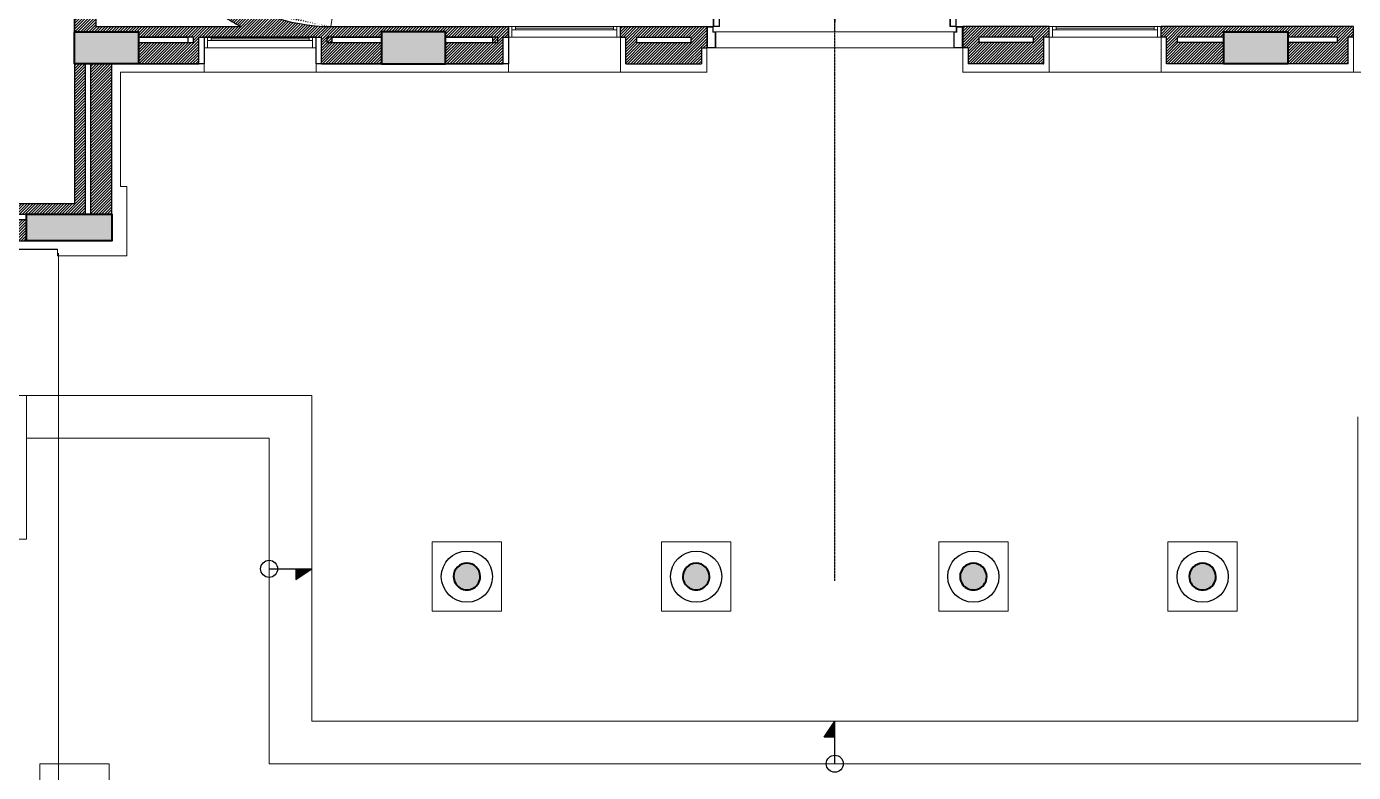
# Model space of a CAD drawing. Header units: inches. Extents: x 230831 to 416194, y 441295 to 526666.
# Drawn here: x 384414 to 396859, y 485178 to 492175 of the extents above; entities that cross this region are included whole.
import ezdxf

# ---------------------------------------------------------------- set-up
doc = ezdxf.new("R2010")
doc.units = ezdxf.units.IN
doc.header["$MEASUREMENT"] = 0
for name, pattern in [('xref grd floor$0$CENTER', [2, 1.25, -0.25, 0.25, -0.25]), ('xref grd floor$0$HIDDEN', [0.375, 0.25, -0.125]), ('xref grd floor$0$HIDDEN2', [0.1875, 0.125, -0.0625]), ('xref grd floor$0$XREF-V2-GF_COLS$0$XREF-V-COLS-GF$0$CENTER2', [1.125, 0.75, -0.125, 0.125, -0.125])]:
    doc.linetypes.add(name, pattern=pattern)
for name, color, linetype, lineweight in [('1', 1, 'Continuous', 50), ('xref grd floor$0$A-DOOR', 134, 'Continuous', 18), ('xref grd floor$0$A-FLOR-HIDN', 252, 'xref grd floor$0$HIDDEN', 0), ('xref grd floor$0$A-FLOR-HRAL', 4, 'Continuous', 18), ('xref grd floor$0$A-FLOR-STRS', 2, 'Continuous', 18), ('xref grd floor$0$A-GLAZ', 134, 'Continuous', 18), ('xref grd floor$0$A-WALL-TILE', 8, 'Continuous', 9), ('xref grd floor$0$XREF-V2-GF_COLS$0$A-COLS', 5, 'Continuous', 40), ('xref grd floor$0$XREF-V2-GF_COLS$0$A-COLS-PATT', 253, 'Continuous', 20)]:
    doc.layers.add(name, color=color, linetype=linetype, lineweight=lineweight)
for name, color, linetype in [('xref grd floor$0$A-ANNO-ARRW', 1, 'Continuous'), ('xref grd floor$0$A-WALL', 7, 'Continuous'), ('xref grd floor$0$CQ Wall hatch_CHB', 8, 'Continuous')]:
    doc.layers.add(name, color=color, linetype=linetype)
pattern_1 = [(45, (20869.716, 76050.643), (-13.258252, 13.258252), [])]

# ---------------------------------------------------------------- blocks, each defined once
blk = doc.blocks.new('*U49')
for p, q in [((-900, 1150), (-950, 1150)), ((-950, 1150), (-900, 1150)), ((-950, 200), (-950, 1150)), ((-904, 1146), (-946, 1146)), ((-946, 204), (-946, 1146)), ((-904, 1146), (-904, 204)), ((-900, 1150), (-900, 200)), ((900, 1150), (950, 1150)), ((950, 1150), (900, 1150)), ((900, 1150), (900, 200)), ((904, 1146), (946, 1146)), ((904, 1146), (904, 204)), ((946, 204), (946, 1146)), ((950, 200), (950, 1150)), ((-973, 1128), (-973, 1048)), ((-969, 1108), (-969, 1068)), ((-969, 1108), (-959, 1108)), ((-969, 1068), (-959, 1068)), ((-959, 1108), (-959, 1068)), ((-955, 1108), (-950, 1108)), ((-955, 1108), (-955, 1068)), ((-955, 1068), (-950, 1068)), ((-895, 1108), (-900, 1108)), ((-895, 1068), (-900, 1068)), ((-895, 1108), (-895, 1068)), ((-881, 1108), (-891, 1108)), ((-891, 1108), (-891, 1068)), ((-881, 1068), (-891, 1068)), ((-881, 1108), (-881, 1068)), ((-877, 1128), (-877, 1048)), ((877, 1128), (877, 1048)), ((881, 1108), (891, 1108)), ((881, 1108), (881, 1068)), ((881, 1068), (891, 1068)), ((891, 1108), (891, 1068)), ((895, 1108), (900, 1108)), ((895, 1108), (895, 1068)), ((895, 1068), (900, 1068)), ((955, 1108), (950, 1108)), ((955, 1068), (950, 1068)), ((955, 1108), (955, 1068)), ((959, 1108), (959, 1068)), ((969, 1108), (959, 1108)), ((969, 1068), (959, 1068)), ((969, 1108), (969, 1068)), ((973, 1128), (973, 1048)), ((-904, 1026), (-946, 1026)), ((904, 1026), (946, 1026)), ((-900, 200), (-950, 200)), ((900, 200), (950, 200))]:
    blk.add_line(p, q)
at = {"color": 253, "linetype": 'xref grd floor$0$HIDDEN2'}
for p, q in [((930, 160), (-930, 160)), ((-930, 33), (930, 33))]:
    blk.add_line(p, q, dxfattribs=at)
at = {"flags": 128}
for points in [[(-946, 1026), (-904, 1026), (-904, 1146), (-946, 1146)], [(946, 1026), (904, 1026), (904, 1146), (946, 1146)], [(-946, 204), (-904, 204), (-904, 324), (-946, 324)], [(946, 204), (904, 204), (904, 324), (946, 324)]]:
    blk.add_lwpolyline(points, close=True, dxfattribs=at)
for points in [[(-988, 1120), (-988, 1056)], [(-978, 1126), (-978, 1049)], [(-872, 1126), (-872, 1049)], [(-862, 1120), (-862, 1056)], [(862, 1120), (862, 1056)], [(872, 1126), (872, 1049)], [(978, 1126), (978, 1049)], [(988, 1120), (988, 1056)]]:
    blk.add_lwpolyline(points)
for points in [[(-973, 1128), (-973, 1048, -2.191511)], [(-877, 1128), (-877, 1048, 2.191511)], [(877, 1128), (877, 1048, -2.191511)], [(973, 1128), (973, 1048, 2.191511)]]:
    blk.add_lwpolyline(points, format="xyb")
for points in [[(-1000, 200), (-950, 200), (-950, 160), (-930, 160), (-930, 33), (-1000, 33)], [(-996, 196), (-954, 196), (-954, 156), (-934, 156), (-934, 37), (-996, 37)], [(1000, 200), (950, 200), (950, 160), (930, 160), (930, 33), (1000, 33)], [(996, 196), (954, 196), (954, 156), (934, 156), (934, 37), (996, 37)]]:
    blk.add_lwpolyline(points, close=True)
at = {"linetype": 'xref grd floor$0$CENTER', "ltscale": 0.4}
for centre, start, end in [((-975, 175), 359.0897, 88.5479), ((975, 175), 91.4521, 180.9103)]:
    blk.add_arc(centre, 975, start, end, dxfattribs=at)
for centre, start, end in [((-961, 1088), 106.2602, 129.7918), ((-961, 1088), 230.2082, 253.7398), ((-889, 1088), 50.2082, 73.7398), ((-889, 1088), 286.2602, 309.7918), ((889, 1088), 106.2602, 129.7918), ((889, 1088), 230.2082, 253.7398), ((961, 1088), 50.2082, 73.7398), ((961, 1088), 286.2602, 309.7918)]:
    blk.add_arc(centre, 41.7, start, end)
blk = doc.blocks.new('xref grd floor$0$XREF-V2-GF_COLS')
at = {"layer": 'xref grd floor$0$XREF-V2-GF_COLS$0$A-COLS-PATT'}
h = blk.add_hatch(color=256, dxfattribs=at)
h.paths.add_polyline_path([(277495, 487100), (277299, 487890), (277493, 487938), (277689, 487149)])
h.paths.add_polyline_path([(278370, 481927), (278297, 482218), (278880, 482363), (278952, 482072)])
h.paths.add_polyline_path([(275575, 481231), (275503, 481523), (276085, 481667), (276157, 481376)])
h.paths.add_polyline_path([(264160, 482463), (264353, 481687), (264547, 481735), (264354, 482511)])
h.paths.add_polyline_path([(267836, 479615), (267909, 479324), (268491, 479469), (268419, 479760)])
h.paths.add_polyline_path([(265114, 478629), (265042, 478920), (265624, 479065), (265696, 478774)])
h.paths.add_polyline_path([(265854, 477102), (265078, 476909), (265018, 477152), (265794, 477345)])
for points in [[(276573, 476394), (276609, 476409), (276638, 476435), (276658, 476469), (276667, 476507), (276664, 476546), (276648, 476582), (276623, 476611), (276589, 476631), (276551, 476640), (276512, 476637), (276476, 476622), (276447, 476596), (276426, 476562), (276418, 476524), (276421, 476485), (276436, 476449), (276462, 476420), (276495, 476400), (276534, 476391)], [(274486, 475875), (274522, 475890), (274552, 475916), (274572, 475950), (274581, 475988), (274577, 476027), (274562, 476063), (274536, 476092), (274503, 476112), (274465, 476121), (274426, 476118), (274390, 476102), (274360, 476077), (274340, 476043), (274331, 476005), (274335, 475966), (274350, 475930), (274376, 475901), (274409, 475881), (274447, 475872)], [(271963, 475247), (271999, 475263), (272029, 475288), (272049, 475322), (272058, 475360), (272054, 475399), (272039, 475435), (272013, 475464), (271980, 475485), (271942, 475493), (271903, 475490), (271867, 475475), (271837, 475449), (271817, 475416), (271808, 475377), (271812, 475338), (271827, 475302), (271852, 475273), (271886, 475253), (271924, 475244)], [(269877, 474728), (269913, 474744), (269942, 474769), (269962, 474803), (269971, 474841), (269968, 474880), (269953, 474916), (269927, 474945), (269893, 474965), (269855, 474974), (269816, 474971), (269780, 474956), (269751, 474930), (269731, 474896), (269722, 474858), (269725, 474819), (269740, 474783), (269766, 474754), (269800, 474734), (269838, 474725)]]:
    blk.add_hatch(color=256, dxfattribs=at).paths.add_polyline_path(points, flags=0)
at = {"layer": 'Defpoints', "linetype": 'xref grd floor$0$XREF-V2-GF_COLS$0$XREF-V-COLS-GF$0$CENTER2'}
blk.add_line((273204, 475645), (264392, 511061), dxfattribs=at)
at = {"layer": 'xref grd floor$0$XREF-V2-GF_COLS$0$A-COLS'}
for points in [[(275503, 481523), (276085, 481667), (276157, 481376), (275575, 481231)], [(275503, 481523), (276085, 481667), (276157, 481376), (275575, 481231)], [(267909, 479324), (268491, 479469), (268419, 479760), (267836, 479615)], [(267909, 479324), (268491, 479469), (268419, 479760), (267836, 479615)], [(265042, 478920), (265624, 479065), (265696, 478774), (265114, 478629)], [(265042, 478920), (265624, 479065), (265696, 478774), (265114, 478629)], [(265078, 476909), (265018, 477152), (265794, 477345), (265854, 477102)], [(265078, 476909), (265018, 477152), (265794, 477345), (265854, 477102)]]:
    blk.add_lwpolyline(points, close=True, dxfattribs=at)
for centre, start, end in [((276542, 476515), 13.9714, 193.9714), ((276542, 476515), 193.9714, 13.9714), ((274456, 475996), 13.9714, 193.9714), ((274456, 475996), 193.9714, 13.9714), ((271933, 475369), 13.9714, 193.9714), ((271933, 475369), 193.9714, 13.9714), ((269846, 474850), 13.9714, 193.9714), ((269846, 474850), 193.9714, 13.9714)]:
    blk.add_arc(centre, 125, start, end, dxfattribs=at)
at = {"layer": 'xref grd floor$0$XREF-V2-GF_COLS$0$A-COLS-PATT'}
for centre, start, end in [((276542, 476515), 13.9714, 193.9714), ((276542, 476515), 193.9714, 13.9714), ((274456, 475996), 13.9714, 193.9714), ((274456, 475996), 193.9714, 13.9714), ((271933, 475369), 13.9714, 193.9714), ((271933, 475369), 193.9714, 13.9714), ((269846, 474850), 13.9714, 193.9714), ((269846, 474850), 193.9714, 13.9714)]:
    blk.add_arc(centre, 125, start, end, dxfattribs=at)
blk = doc.blocks.new('xref grd floor$0$stonecladding')
at = {"layer": 'xref grd floor$0$A-WALL-TILE'}
for p, q in [((17500, 16186, 0), (17500, 17256, 0)), ((23000, 17256, 0), (17500, 17256, 0)), ((30900, 17256, 0), (25400, 17256, 0)), ((17560, 16186, 0), (17500, 16186, 0)), ((17560, 15536, 0), (17560, 16186, 0)), ((16910, 15596, 0), (9830, 15596, 0)), ((16910, 15536, 0), (16910, 15596, 0)), ((16910, 15536, 0), (17560, 15536, 0))]:
    blk.add_line(p, q, dxfattribs=at)
blk = doc.blocks.new('mak ground floor plan')
at = {"layer": 'xref grd floor$0$A-ANNO-ARRW', "linetype": 'Continuous', "ltscale": 100}
h = blk.add_hatch(color=256, dxfattribs=at)
h.dxf.hatch_style = 1
h.paths.add_polyline_path([(40165, 88649), (40015, 88549), (40015, 88649)])
h = blk.add_hatch(color=256, dxfattribs=at)
h.dxf.hatch_style = 1
h.paths.add_polyline_path([(40165, 88649), (40015, 88549), (40015, 88649)])
h = blk.add_hatch(color=256, dxfattribs=at)
h.dxf.hatch_style = 1
h.paths.add_polyline_path([(40165, 88649), (40015, 88549), (40015, 88649)])
h = blk.add_hatch(color=256, dxfattribs=at)
h.dxf.hatch_style = 1
h.paths.add_polyline_path([(45070, 87221), (44970, 87071), (45070, 87071)])
h = blk.add_hatch(color=256, dxfattribs=at)
h.dxf.hatch_style = 1
h.paths.add_polyline_path([(45070, 87221), (44970, 87071), (45070, 87071)])
h = blk.add_hatch(color=256, dxfattribs=at)
h.dxf.hatch_style = 1
h.paths.add_polyline_path([(45070, 87221), (44970, 87071), (45070, 87071)])
at = {"layer": 'xref grd floor$0$CQ Wall hatch_CHB'}
h = blk.add_hatch(dxfattribs=at)
h.set_pattern_fill('ANSI31,_O', color=8, scale=150)
h.set_pattern_definition(pattern_1)
edge = h.paths.add_edge_path()
edge.add_arc((41522, 96498), 3285, 203.9566, 210.1899, ccw=False)
edge.add_arc((42346, 96865), 4187, 196.012, 203.9593, ccw=False)
edge.add_arc((42523, 96959), 4383, 185.5107, 196.557, ccw=False)
edge.add_line((38160, 96538), (38140, 96538))
edge.add_line((38140, 96538), (38140, 96538))
edge.add_line((38140, 96538), (37940, 96538))
edge.add_line((37940, 96538), (37940, 93686))
edge.add_line((37940, 93686), (38540, 93686))
edge.add_line((38540, 93686), (38540, 93636))
edge.add_line((38540, 93636), (39055, 93636))
edge.add_line((39055, 93636), (39055, 93586))
edge.add_line((39055, 93586), (38540, 93586))
edge.add_line((38540, 93586), (38540, 93386))
edge.add_line((38540, 93386), (39105, 93386))
edge.add_line((39105, 93386), (39105, 93636))
edge.add_line((39105, 93636), (39155, 93636))
edge.add_line((39155, 93636), (40255, 93636))
edge.add_line((40255, 93636), (40255, 93386))
edge.add_line((40255, 93386), (40820, 93386))
edge.add_line((40820, 93386), (40820, 93586))
edge.add_line((40820, 93586), (40355, 93586))
edge.add_line((40355, 93586), (40355, 93636))
edge.add_line((40355, 93636), (40820, 93636))
edge.add_line((40820, 93636), (40820, 93686))
edge.add_line((40820, 93686), (41420, 93686))
edge.add_line((41420, 93686), (41420, 93636))
edge.add_line((41420, 93636), (41860, 93636))
edge.add_line((41860, 93636), (41860, 93586))
edge.add_line((41860, 93586), (41420, 93586))
edge.add_line((41420, 93586), (41420, 93386))
edge.add_line((41420, 93386), (41960, 93386))
edge.add_line((41960, 93386), (41960, 93636))
edge.add_line((41960, 93636), (42010, 93636))
edge.add_line((42010, 93636), (42010, 93736))
edge.add_line((42010, 93736), (41960, 93736))
edge.add_line((41960, 93736), (40346, 93736))
edge.add_arc((40352, 95423), 1687, 268.6096, 269.7759, ccw=False)
edge.add_arc((40294, 95194), 1457, 246.8372, 270.668, ccw=False)
edge.add_arc((40554, 95724), 2047, 241.786, 245.9845, ccw=False)
edge.add_arc((40352, 95423), 1687, 229.2996, 242.996, ccw=False)
edge.add_arc((40554, 95724), 2047, 218.1129, 230.5096, ccw=False)
edge.add_arc((40910, 96072), 2542, 208.8137, 219.3229, ccw=False)
edge = h.paths.add_edge_path(flags=16)
edge.add_arc((40616, 95772), 2321, 220.8838, 238.5146)
edge.add_arc((40431, 95503), 1996, 239.007, 242.2697)
edge.add_line((39503, 93736), (38140, 93736))
edge.add_line((38140, 93736), (38140, 95618))
edge.add_arc((42080, 96772), 4106, 196.3219, 209.0139)
edge.add_arc((41225, 96309), 3134, 209.2012, 221.0241)
h = blk.add_hatch(dxfattribs=at)
h.set_pattern_fill('ANSI31,_O', color=8, scale=150)
h.set_pattern_definition(pattern_1)
h.paths.add_polyline_path([(43820, 93736), (43110, 93736), (43060, 93736), (43060, 93636), (43110, 93636), (43110, 93386), (43820, 93386), (43820, 93536), (43870, 93536), (43870, 93736)])
h.paths.add_polyline_path([(43210, 93586), (43210, 93636), (43720, 93636), (43720, 93586)], flags=16)
h = blk.add_hatch(dxfattribs=at)
h.set_pattern_fill('ANSI31,_O', color=8, scale=150)
h.set_pattern_definition(pattern_1)
h.paths.add_polyline_path([(47030, 93736), (46320, 93736), (46270, 93736), (46270, 93536), (46320, 93536), (46320, 93386), (47030, 93386), (47030, 93636), (47080, 93636), (47080, 93736)])
h.paths.add_polyline_path([(46930, 93636), (46930, 93586), (46420, 93586), (46420, 93636)], flags=16)
h = blk.add_hatch(dxfattribs=at)
h.set_pattern_fill('ANSI31,_O', color=8, scale=150)
h.set_pattern_definition(pattern_1)
h.paths.add_polyline_path([(49885, 93737), (48180, 93736), (48130, 93736), (48130, 93636), (48180, 93636), (48180, 93386), (48720, 93386), (48720, 93586), (48280, 93586), (48280, 93636), (48720, 93636), (48720, 93686), (49320, 93686), (49320, 93636), (49785, 93636), (49785, 93586), (49320, 93586), (49320, 93386), (49885, 93386), (49885, 93636), (49935, 93636), (49935, 93736)])
h = blk.add_hatch(dxfattribs=at)
h.set_pattern_fill('ANSI31,_O', color=8, scale=150)
h.set_pattern_definition(pattern_1)
h.paths.add_polyline_path([(38040, 93386), (37940, 93386), (37940, 92076), (36640, 92076), (36590, 92076), (36590, 91976), (36640, 91976), (36640, 91726), (37490, 91726), (37490, 91926), (36740, 91926), (36740, 91976), (37490, 91976), (38040, 91976)])
h = blk.add_hatch(dxfattribs=at)
h.set_pattern_fill('ANSI31,_O', color=8, scale=150)
h.set_pattern_definition(pattern_1)
h.paths.add_polyline_path([(38290, 93386), (38090, 93386), (38090, 91976), (38290, 91976)])
at = {"layer": 'xref grd floor$0$A-ANNO-ARRW', "linetype": 'Continuous', "ltscale": 100}
for p, q in [((39765, 88649, 0), (40165, 88649)), ((39765, 88649, 0), (40165, 88649)), ((39765, 88649, 0), (40165, 88649)), ((40015, 88649), (40015, 88549)), ((40015, 88549), (40165, 88649)), ((40015, 88649), (40015, 88549)), ((40015, 88549), (40165, 88649)), ((40015, 88649), (40015, 88549)), ((40015, 88549), (40165, 88649)), ((44970, 87071, 0), (45070, 87221, 0)), ((44970, 87071, 0), (45070, 87221, 0)), ((44970, 87071, 0), (45070, 87221, 0)), ((45070, 86821, 0), (45070, 87221, 0)), ((45070, 86821, 0), (45070, 87221, 0)), ((45070, 86821, 0), (45070, 87221, 0)), ((45070, 87071, 0), (44970, 87071, 0)), ((45070, 87071, 0), (44970, 87071, 0)), ((45070, 87071, 0), (44970, 87071, 0))]:
    blk.add_line(p, q, dxfattribs=at)
for centre in [(39765, 88649, 0), (39765, 88649, 0), (39765, 88649, 0), (45070, 86821), (45070, 86821), (45070, 86821)]:
    blk.add_circle(centre, 80, dxfattribs=at)
at = {"layer": 'xref grd floor$0$A-FLOR-HIDN', "color": 1, "linetype": 'xref grd floor$0$HIDDEN', "elevation": 0}
blk.add_lwpolyline([(52350, 91611), (52350, 79041), (37790, 79041), (37790, 91611)], dxfattribs=at)
blk.add_lwpolyline([(52350, 91611), (52350, 79041), (37790, 79041), (37790, 91611)], dxfattribs=at)
blk.add_lwpolyline([(52350, 91611), (52350, 79041), (37790, 79041), (37790, 91611)], dxfattribs=at)
at = {"layer": 'xref grd floor$0$A-FLOR-HRAL', "elevation": 0}
blk.add_lwpolyline([(30990, 88926), (30990, 90276), (37490, 90276), (37490, 88926)], close=True, dxfattribs=at)
blk.add_lwpolyline([(30990, 88926), (30990, 90276), (37490, 90276), (37490, 88926)], close=True, dxfattribs=at)
blk.add_lwpolyline([(30990, 88926), (30990, 90276), (37490, 90276), (37490, 88926)], close=True, dxfattribs=at)
at = {"layer": 'xref grd floor$0$A-FLOR-STRS'}
for p, q in [((40636, 95544), (40345, 93736)), ((40636, 95544), (40345, 93736)), ((40636, 95544), (40345, 93736)), ((40165, 90276, 0), (37490, 90276, 0)), ((40165, 90276, 0), (37490, 90276, 0)), ((40165, 90276, 0), (37490, 90276, 0)), ((40165, 90076, 0), (40165, 90276, 0)), ((40165, 90076, 0), (40165, 90276, 0)), ((40165, 90076, 0), (40165, 90276, 0)), ((39765, 89876, 0), (37490, 89876, 0)), ((39765, 89876, 0), (37490, 89876, 0)), ((39765, 89876, 0), (37490, 89876, 0))]:
    blk.add_line(p, q, dxfattribs=at)
for points in [[(49975, 90076), (49975, 87221), (40165, 87221), (40165, 90076)], [(49975, 90076), (49975, 87221), (40165, 87221), (40165, 90076)], [(49975, 90076), (49975, 87221), (40165, 87221), (40165, 90076)], [(50375, 89876), (50375, 86821), (39765, 86821), (39765, 89876)], [(50375, 89876), (50375, 86821), (39765, 86821), (39765, 89876)], [(50375, 89876), (50375, 86821), (39765, 86821), (39765, 89876)]]:
    blk.add_lwpolyline(points, dxfattribs=at)
at = {"layer": 'xref grd floor$0$A-GLAZ'}
for p, q in [((42010, 93736, 0), (43060, 93736, 0)), ((42010, 93736, 0), (43060, 93736, 0)), ((42010, 93736, 0), (43060, 93736, 0)), ((42042, 93736, 0), (42042, 93636, 0)), ((42042, 93736, 0), (42042, 93636, 0)), ((42042, 93736, 0), (42042, 93636, 0)), ((42075, 93736, 0), (42075, 93704, 0)), ((42075, 93736, 0), (42075, 93704, 0)), ((42075, 93736, 0), (42075, 93704, 0)), ((42075, 93720, 0), (42995, 93720, 0)), ((42075, 93720, 0), (42995, 93720, 0)), ((42075, 93720, 0), (42995, 93720, 0)), ((42995, 93736, 0), (42995, 93704, 0)), ((42995, 93736, 0), (42995, 93704, 0)), ((42995, 93736, 0), (42995, 93704, 0)), ((43027, 93736, 0), (43027, 93636, 0)), ((43027, 93736, 0), (43027, 93636, 0)), ((43027, 93736, 0), (43027, 93636, 0)), ((48130, 93736, 0), (47080, 93736, 0)), ((48130, 93736, 0), (47080, 93736, 0)), ((48130, 93736, 0), (47080, 93736, 0)), ((47112, 93736, 0), (47112, 93636, 0)), ((47112, 93736, 0), (47112, 93636, 0)), ((47112, 93736, 0), (47112, 93636, 0)), ((47145, 93736, 0), (47145, 93704, 0)), ((47145, 93736, 0), (47145, 93704, 0)), ((47145, 93736, 0), (47145, 93704, 0)), ((48065, 93720, 0), (47145, 93720, 0)), ((48065, 93720, 0), (47145, 93720, 0)), ((48065, 93720, 0), (47145, 93720, 0)), ((48065, 93736, 0), (48065, 93704, 0)), ((48065, 93736, 0), (48065, 93704, 0)), ((48065, 93736, 0), (48065, 93704, 0)), ((48097, 93736, 0), (48097, 93636, 0)), ((48097, 93736, 0), (48097, 93636, 0)), ((48097, 93736, 0), (48097, 93636, 0)), ((39155, 93636, 0), (40205, 93636)), ((39155, 93636, 0), (40205, 93636)), ((39155, 93636, 0), (40205, 93636)), ((39187, 93636, 0), (39187, 93536, 0)), ((39187, 93636, 0), (39187, 93536, 0)), ((39187, 93636, 0), (39187, 93536, 0)), ((39187, 93604, 0), (40172, 93604)), ((39187, 93604, 0), (40172, 93604)), ((39187, 93604, 0), (40172, 93604)), ((39220, 93636, 0), (39220, 93604, 0)), ((39220, 93636, 0), (39220, 93604, 0)), ((39220, 93636, 0), (39220, 93604, 0)), ((39220, 93620, 0), (40140, 93620)), ((39220, 93620, 0), (40140, 93620)), ((39220, 93620, 0), (40140, 93620)), ((40140, 93636, 0), (40140, 93604, 0)), ((40140, 93636, 0), (40140, 93604, 0)), ((40140, 93636, 0), (40140, 93604, 0)), ((40172, 93636, 0), (40172, 93536, 0)), ((40172, 93636, 0), (40172, 93536, 0)), ((40172, 93636, 0), (40172, 93536, 0)), ((42010, 93636, 0), (43060, 93636, 0)), ((42010, 93636, 0), (43060, 93636, 0)), ((42010, 93636, 0), (43060, 93636, 0)), ((42042, 93704, 0), (43027, 93704, 0)), ((42042, 93704, 0), (43027, 93704, 0)), ((42042, 93704, 0), (43027, 93704, 0)), ((48130, 93636, 0), (47080, 93636, 0)), ((48130, 93636, 0), (47080, 93636, 0)), ((48130, 93636, 0), (47080, 93636, 0)), ((48097, 93704, 0), (47112, 93704, 0)), ((48097, 93704, 0), (47112, 93704, 0)), ((48097, 93704, 0), (47112, 93704, 0)), ((39155, 93536), (40205, 93536, 0)), ((39155, 93536), (40205, 93536, 0)), ((39155, 93536), (40205, 93536, 0))]:
    blk.add_line(p, q, dxfattribs=at)
at = {"layer": 'xref grd floor$0$A-WALL'}
for p, q in [((37940, 96538, 0), (37940, 93736, 0)), ((37940, 96538, 0), (37940, 93736, 0)), ((37940, 96538, 0), (37940, 93736, 0)), ((38140, 95618, 0), (38140, 93736, 0)), ((38140, 95618, 0), (38140, 93736, 0)), ((38140, 95618, 0), (38140, 93736, 0)), ((37940, 93736, 0), (37940, 93686, 0)), ((37940, 93736, 0), (37940, 93686, 0)), ((37940, 93736, 0), (37940, 93686, 0)), ((38140, 93736, 0), (39502, 93736, 0)), ((38140, 93736, 0), (39502, 93736, 0)), ((38140, 93736, 0), (39502, 93736, 0)), ((40345, 93736, 0), (42010, 93736)), ((40345, 93736, 0), (42010, 93736)), ((40345, 93736, 0), (42010, 93736)), ((42010, 93636, 0), (42010, 93736, 0)), ((42010, 93636, 0), (42010, 93736, 0)), ((42010, 93636, 0), (42010, 93736, 0)), ((43060, 93736, 0), (43870, 93736)), ((43060, 93636, 0), (43060, 93736, 0)), ((43060, 93736, 0), (43870, 93736)), ((43060, 93636, 0), (43060, 93736, 0)), ((43060, 93736, 0), (43870, 93736)), ((43060, 93636, 0), (43060, 93736, 0)), ((43870, 93736), (43870, 93536)), ((43870, 93736), (43870, 93536)), ((43870, 93736), (43870, 93536)), ((47080, 93736, 0), (46270, 93736)), ((46270, 93736), (46270, 93536)), ((47080, 93736, 0), (46270, 93736)), ((46270, 93736), (46270, 93536)), ((47080, 93736, 0), (46270, 93736)), ((46270, 93736), (46270, 93536)), ((47080, 93636, 0), (47080, 93736, 0)), ((47080, 93636, 0), (47080, 93736, 0)), ((47080, 93636, 0), (47080, 93736, 0)), ((49935, 93736), (48130, 93736, 0)), ((48130, 93636, 0), (48130, 93736, 0)), ((49935, 93736), (48130, 93736, 0)), ((48130, 93636, 0), (48130, 93736, 0)), ((49935, 93736), (48130, 93736, 0)), ((48130, 93636, 0), (48130, 93736, 0)), ((49935, 93636), (49935, 93736)), ((49935, 93636), (49935, 93736)), ((49935, 93636), (49935, 93736)), ((39105, 93636), (40205, 93636)), ((39105, 93386), (39105, 93636)), ((39105, 93636), (40205, 93636)), ((39105, 93386), (39105, 93636)), ((39105, 93636), (40205, 93636)), ((39105, 93386), (39105, 93636)), ((40205, 93636), (40255, 93636, 0)), ((40205, 93636), (40255, 93636, 0)), ((40205, 93636), (40255, 93636, 0)), ((40255, 93386), (40255, 93636)), ((40255, 93386), (40255, 93636)), ((40255, 93386), (40255, 93636)), ((41960, 93636, 0), (42010, 93636, 0)), ((41960, 93386, 0), (41960, 93636, 0)), ((41960, 93636, 0), (42010, 93636, 0)), ((41960, 93386, 0), (41960, 93636, 0)), ((41960, 93636, 0), (42010, 93636, 0)), ((41960, 93386, 0), (41960, 93636, 0)), ((43060, 93636, 0), (43110, 93636)), ((43060, 93636, 0), (43110, 93636)), ((43060, 93636, 0), (43110, 93636)), ((43110, 93386, 0), (43110, 93636, 0)), ((43110, 93386, 0), (43110, 93636, 0)), ((43110, 93386, 0), (43110, 93636, 0)), ((47080, 93636, 0), (47030, 93636)), ((47030, 93386, 0), (47030, 93636, 0)), ((47080, 93636, 0), (47030, 93636)), ((47030, 93386, 0), (47030, 93636, 0)), ((47080, 93636, 0), (47030, 93636)), ((47030, 93386, 0), (47030, 93636, 0)), ((48180, 93636, 0), (48130, 93636, 0)), ((48180, 93636, 0), (48130, 93636, 0)), ((48180, 93636, 0), (48130, 93636, 0)), ((48180, 93386, 0), (48180, 93636, 0)), ((48180, 93386, 0), (48180, 93636, 0)), ((48180, 93386, 0), (48180, 93636, 0)), ((49935, 93636), (49885, 93636, 0)), ((49885, 93386), (49885, 93636)), ((49935, 93636), (49885, 93636, 0)), ((49885, 93386), (49885, 93636)), ((49935, 93636), (49885, 93636, 0)), ((49885, 93386), (49885, 93636)), ((43820, 93536), (43870, 93536)), ((43820, 93536), (43820, 93386)), ((43820, 93536), (43870, 93536)), ((43820, 93536), (43820, 93386)), ((43820, 93536), (43870, 93536)), ((43820, 93536), (43820, 93386)), ((46320, 93536), (46270, 93536)), ((46320, 93536), (46270, 93536)), ((46320, 93536), (46270, 93536)), ((46320, 93536), (46320, 93386)), ((46320, 93536), (46320, 93386)), ((46320, 93536), (46320, 93386)), ((37940, 93386, 0), (37940, 92076, 0)), ((37940, 93386, 0), (37940, 92076, 0)), ((37940, 93386, 0), (37940, 92076, 0)), ((38290, 91976, 0), (38290, 93386, 0)), ((38290, 91976, 0), (38290, 93386, 0)), ((38290, 91976, 0), (38290, 93386, 0)), ((38540, 93386, 0), (39105, 93386)), ((38540, 93386, 0), (39105, 93386)), ((38540, 93386, 0), (39105, 93386)), ((40255, 93386, 0), (40820, 93386, 0)), ((40255, 93386, 0), (40820, 93386, 0)), ((40255, 93386, 0), (40820, 93386, 0)), ((41420, 93386, 0), (41960, 93386, 0)), ((41420, 93386, 0), (41960, 93386, 0)), ((41420, 93386, 0), (41960, 93386, 0)), ((43110, 93386, 0), (43820, 93386, 0)), ((43110, 93386, 0), (43820, 93386, 0)), ((43110, 93386, 0), (43820, 93386, 0)), ((47030, 93386, 0), (46320, 93386, 0)), ((47030, 93386, 0), (46320, 93386, 0)), ((47030, 93386, 0), (46320, 93386, 0)), ((48720, 93386, 0), (48180, 93386, 0)), ((48720, 93386, 0), (48180, 93386, 0)), ((48720, 93386, 0), (48180, 93386, 0)), ((49885, 93386, 0), (49320, 93386, 0)), ((49885, 93386, 0), (49320, 93386, 0)), ((49885, 93386, 0), (49320, 93386, 0)), ((36590, 92076, 0), (37940, 92076, 0)), ((36590, 92076, 0), (37940, 92076, 0)), ((36590, 92076, 0), (37940, 92076, 0)), ((36640, 91726, 0), (37490, 91726, 0)), ((36640, 91726, 0), (37490, 91726, 0)), ((36640, 91726, 0), (37490, 91726, 0))]:
    blk.add_line(p, q, dxfattribs=at)
at = {"layer": 'xref grd floor$0$A-WALL', "color": 1}
for p, q in [((38540, 93636, 0), (39005, 93636, 0)), ((38540, 93636, 0), (39005, 93636, 0)), ((38540, 93636, 0), (39005, 93636, 0)), ((39005, 93586), (39005, 93636)), ((39005, 93586), (39005, 93636)), ((39005, 93586), (39005, 93636)), ((40355, 93636), (40820, 93636, 0)), ((40355, 93586), (40355, 93636)), ((40355, 93636), (40820, 93636, 0)), ((40355, 93586), (40355, 93636)), ((40355, 93636), (40820, 93636, 0)), ((40355, 93586), (40355, 93636)), ((41420, 93636, 0), (41860, 93636, 0)), ((41420, 93636, 0), (41860, 93636, 0)), ((41420, 93636, 0), (41860, 93636, 0)), ((41860, 93636, 0), (41860, 93586, 0)), ((41860, 93636, 0), (41860, 93586, 0)), ((41860, 93636, 0), (41860, 93586, 0)), ((43210, 93636, 0), (43720, 93636, 0)), ((43210, 93636, 0), (43210, 93586, 0)), ((43210, 93636, 0), (43720, 93636, 0)), ((43210, 93636, 0), (43210, 93586, 0)), ((43210, 93636, 0), (43720, 93636, 0)), ((43210, 93636, 0), (43210, 93586, 0)), ((43720, 93636), (43720, 93586)), ((43720, 93636), (43720, 93586)), ((43720, 93636), (43720, 93586)), ((46930, 93636, 0), (46420, 93636, 0)), ((46420, 93636), (46420, 93586)), ((46930, 93636, 0), (46420, 93636, 0)), ((46420, 93636), (46420, 93586)), ((46930, 93636, 0), (46420, 93636, 0)), ((46420, 93636), (46420, 93586)), ((46930, 93636, 0), (46930, 93586, 0)), ((46930, 93636, 0), (46930, 93586, 0)), ((46930, 93636, 0), (46930, 93586, 0)), ((48720, 93636, 0), (48280, 93636, 0)), ((48280, 93636, 0), (48280, 93586, 0)), ((48720, 93636, 0), (48280, 93636, 0)), ((48280, 93636, 0), (48280, 93586, 0)), ((48720, 93636, 0), (48280, 93636, 0)), ((48280, 93636, 0), (48280, 93586, 0)), ((49785, 93636, 0), (49320, 93636, 0)), ((49785, 93636, 0), (49320, 93636, 0)), ((49785, 93636, 0), (49320, 93636, 0)), ((49785, 93586), (49785, 93636)), ((49785, 93586), (49785, 93636)), ((49785, 93586), (49785, 93636)), ((38540, 93586, 0), (39005, 93586, 0)), ((38540, 93586, 0), (39005, 93586, 0)), ((38540, 93586, 0), (39005, 93586, 0)), ((40355, 93586, 0), (40820, 93586, 0)), ((40355, 93586, 0), (40820, 93586, 0)), ((40355, 93586, 0), (40820, 93586, 0)), ((41420, 93586, 0), (41860, 93586, 0)), ((41420, 93586, 0), (41860, 93586, 0)), ((41420, 93586, 0), (41860, 93586, 0)), ((43210, 93586, 0), (43720, 93586, 0)), ((43210, 93586, 0), (43720, 93586, 0)), ((43210, 93586, 0), (43720, 93586, 0)), ((46930, 93586, 0), (46420, 93586, 0)), ((46930, 93586, 0), (46420, 93586, 0)), ((46930, 93586, 0), (46420, 93586, 0)), ((48720, 93586, 0), (48280, 93586, 0)), ((48720, 93586, 0), (48280, 93586, 0)), ((48720, 93586, 0), (48280, 93586, 0)), ((49785, 93586, 0), (49320, 93586, 0)), ((49785, 93586, 0), (49320, 93586, 0)), ((49785, 93586, 0), (49320, 93586, 0)), ((38040, 93386, 0), (38040, 91976, 0)), ((38040, 93386, 0), (38040, 91976, 0)), ((38040, 93386, 0), (38040, 91976, 0)), ((38090, 93386, 0), (38090, 91976, 0)), ((38090, 93386, 0), (38090, 91976, 0)), ((38090, 93386, 0), (38090, 91976, 0)), ((36740, 91976, 0), (37490, 91976, 0)), ((36740, 91976, 0), (37490, 91976, 0)), ((36740, 91976, 0), (37490, 91976, 0)), ((36740, 91926, 0), (37490, 91926, 0)), ((36740, 91926, 0), (37490, 91926, 0)), ((36740, 91926, 0), (37490, 91926, 0))]:
    blk.add_line(p, q, dxfattribs=at)
at = {"layer": 'xref grd floor$0$A-WALL'}
blk.add_lwpolyline([(38140, 95618, 0.055436), (38489, 94780, 0.051633), (38861, 94252, 0.077081), (39403, 93792, 0.014237), (39502, 93736)], format="xyb", dxfattribs=at)
blk.add_lwpolyline([(38140, 95618, 0.055436), (38489, 94780, 0.051633), (38861, 94252, 0.077081), (39403, 93792, 0.014237), (39502, 93736)], format="xyb", dxfattribs=at)
blk.add_lwpolyline([(38140, 95618, 0.055436), (38489, 94780, 0.051633), (38861, 94252, 0.077081), (39403, 93792, 0.014237), (39502, 93736)], format="xyb", dxfattribs=at)
for centre in [(41620, 88576, 0), (41620, 88576, 0), (41620, 88576, 0), (43770, 88576, 0), (43770, 88576, 0), (43770, 88576, 0), (46370, 88576, 0), (46370, 88576, 0), (46370, 88576, 0), (48520, 88576, 0), (48520, 88576, 0), (48520, 88576, 0)]:
    blk.add_circle(centre, 240, dxfattribs=at)
at = {"layer": 'xref grd floor$0$A-WALL-TILE'}
for p, q in [((39155, 93636), (39155, 93306)), ((39155, 93636), (39155, 93306)), ((39155, 93636), (39155, 93306)), ((40205, 93636), (40205, 93306)), ((40205, 93636), (40205, 93306)), ((40205, 93636), (40205, 93306)), ((42010, 93636, 0), (42010, 93306, 0)), ((42010, 93636, 0), (42010, 93306, 0)), ((42010, 93636, 0), (42010, 93306, 0)), ((43060, 93636, 0), (43060, 93306, 0)), ((43060, 93636, 0), (43060, 93306, 0)), ((43060, 93636, 0), (43060, 93306, 0)), ((47080, 93636, 0), (47080, 93306, 0)), ((47080, 93636, 0), (47080, 93306, 0)), ((47080, 93636, 0), (47080, 93306, 0)), ((48130, 93636, 0), (48130, 93306, 0)), ((48130, 93636, 0), (48130, 93306, 0)), ((48130, 93636, 0), (48130, 93306, 0)), ((49935, 93636), (49935, 93306)), ((49935, 93636), (49935, 93306)), ((49935, 93636), (49935, 93306)), ((43870, 93536), (43870, 93306)), ((43870, 93536), (43870, 93306)), ((43870, 93536), (43870, 93306)), ((46270, 93536), (46270, 93306)), ((46270, 93536), (46270, 93306)), ((46270, 93536), (46270, 93306)), ((37780, 91646, 0), (30700, 91646, 0)), ((37780, 91646, 0), (30700, 91646, 0)), ((37780, 91646, 0), (30700, 91646, 0)), ((37780, 91586, 0), (37780, 91646, 0)), ((37780, 91586, 0), (37780, 91646, 0)), ((37780, 91586, 0), (37780, 91646, 0))]:
    blk.add_line(p, q, dxfattribs=at)
for points in [[(41945, 88251), (41295, 88251), (41295, 88901), (41945, 88901)], [(41945, 88251), (41295, 88251), (41295, 88901), (41945, 88901)], [(41945, 88251), (41295, 88251), (41295, 88901), (41945, 88901)], [(48845, 88251), (48195, 88251), (48195, 88901), (48845, 88901)], [(48845, 88251), (48195, 88251), (48195, 88901), (48845, 88901)], [(48845, 88251), (48195, 88251), (48195, 88901), (48845, 88901)], [(37615, 85521), (38265, 85521), (38265, 86821), (37615, 86821)], [(37615, 85521), (38265, 85521), (38265, 86821), (37615, 86821)], [(37615, 85521), (38265, 85521), (38265, 86821), (37615, 86821)]]:
    blk.add_lwpolyline(points, close=True, dxfattribs=at)
at = {"layer": 'xref grd floor$0$A-WALL-TILE', "elevation": 0}
for points in [[(44095, 88251), (43445, 88251), (43445, 88901), (44095, 88901)], [(44095, 88251), (43445, 88251), (43445, 88901), (44095, 88901)], [(44095, 88251), (43445, 88251), (43445, 88901), (44095, 88901)], [(46695, 88251), (46045, 88251), (46045, 88901), (46695, 88901)], [(46695, 88251), (46045, 88251), (46045, 88901), (46695, 88901)], [(46695, 88251), (46045, 88251), (46045, 88901), (46695, 88901)]]:
    blk.add_lwpolyline(points, close=True, dxfattribs=at)
at = {"layer": 'xref grd floor$0$CQ Wall hatch_CHB', "color": 8}
blk.add_lwpolyline([(39252, 94144, 0.178471), (40346, 93736), (42010, 93736), (42010, 93386), (41420, 93386), (41420, 93586), (41910, 93586), (41910, 93636), (41420, 93636), (41420, 93686), (40820, 93686), (40820, 93636), (40305, 93636), (40305, 93586), (40820, 93586), (40820, 93386), (40205, 93386), (40205, 93636), (39155, 93636), (39155, 93386), (38540, 93386), (38540, 93586), (39055, 93586), (39055, 93636), (38540, 93636), (38540, 93686), (37940, 93686), (37940, 96538)], format="xyb", dxfattribs=at)
at = {"rotation": 346.0285767170143}
blk.add_blockref('xref grd floor$0$XREF-V2-GF_COLS', (-334890, -307074, 0), dxfattribs=at)
blk.add_blockref('xref grd floor$0$XREF-V2-GF_COLS', (-334890, -307074, 0), dxfattribs=at)
blk.add_blockref('xref grd floor$0$XREF-V2-GF_COLS', (-334890, -307074, 0), dxfattribs=at)
at = {"layer": 'xref grd floor$0$A-DOOR', "xscale": -1.200000000000536, "yscale": 1.200000000000535, "zscale": 1.200000000000535, "rotation": 359.9999999999999}
blk.add_blockref('*U49', (45070, 93496), dxfattribs=at)
blk.add_blockref('*U49', (45070, 93496), dxfattribs=at)
blk.add_blockref('*U49', (45070, 93496), dxfattribs=at)
at = {"layer": 'xref grd floor$0$A-WALL'}
blk.add_blockref('xref grd floor$0$stonecladding', (20870, 76051), dxfattribs=at)
blk.add_blockref('xref grd floor$0$stonecladding', (20870, 76051), dxfattribs=at)
blk.add_blockref('xref grd floor$0$stonecladding', (20870, 76051), dxfattribs=at)

msp = doc.modelspace()

# ---------------------------------------------------------------- block references
at = {"layer": '1'}
msp.add_blockref('mak ground floor plan', (346924.167, 398438.759), dxfattribs=at)

doc.saveas('drawing.dxf')
